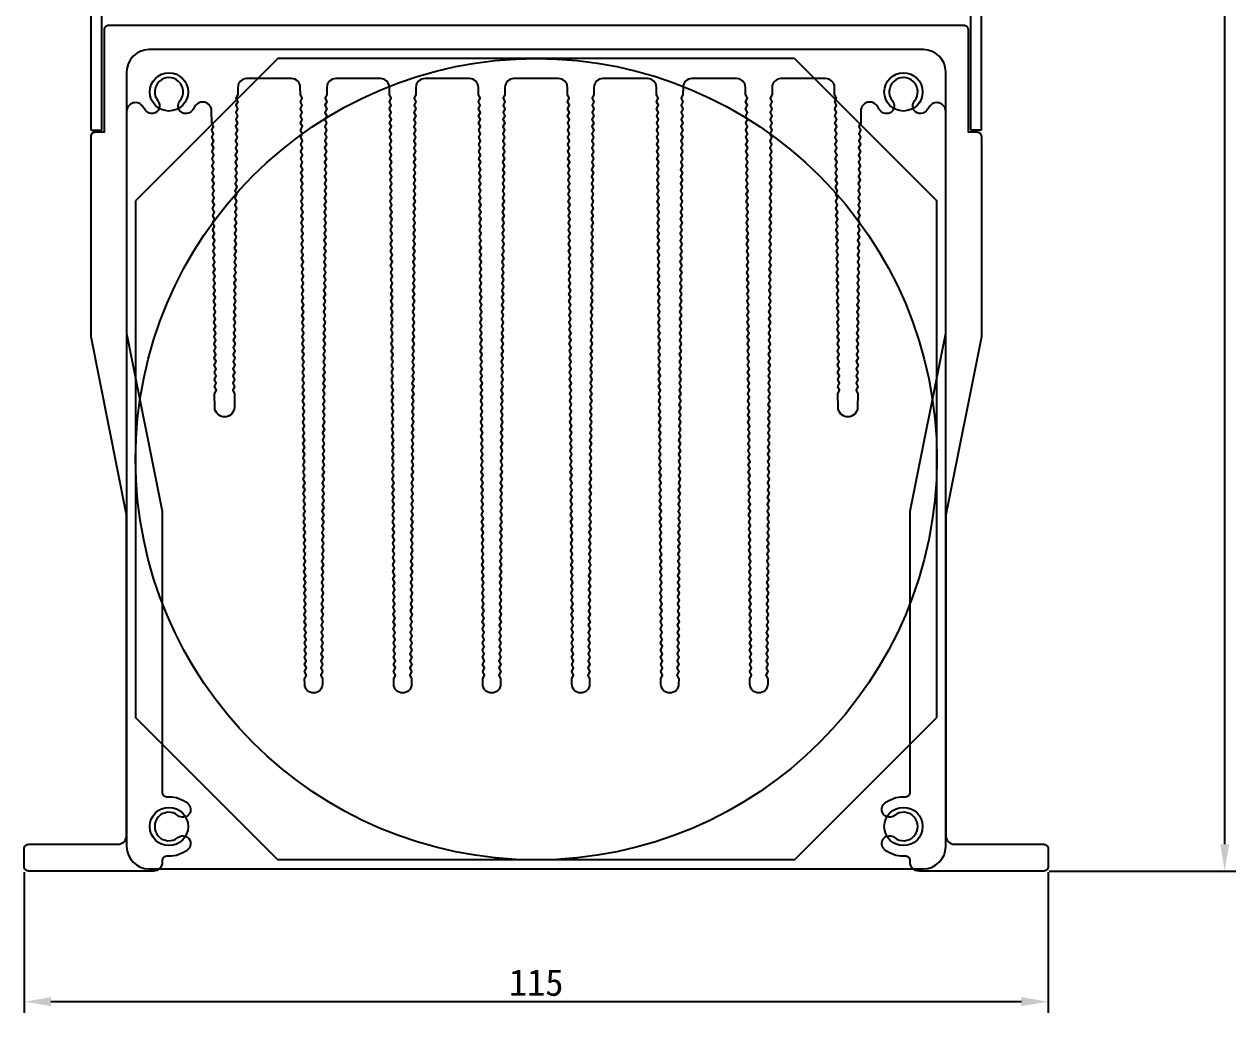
# Model space of a CAD drawing. Header units: millimetres. Extents: x 42 to 1285, y 51 to 922.
# Drawn here: x 227.8 to 363.8, y 212.3 to 323.3 of the extents above; entities that cross this region are included whole.
import ezdxf

# ---------------------------------------------------------------- set-up
doc = ezdxf.new("R2010")
doc.units = ezdxf.units.MM
doc.dimstyles.new('ISO-25', dxfattribs={"dimtxt": 3, "dimasz": 3, "dimexe": 1.25, "dimexo": 0.625, "dimtad": 1, "dimtxsty": 'Standard', "dimcen": 2.5, "dimclrd": 6, "dimclre": 6, "dimclrt": 1, "dimazin": 0, "dimtfac": 1, "dimtmove": 0, "dimatfit": 3, "dimfxl": 0, "dimarcsym": 0})

# ---------------------------------------------------------------- blocks, each defined once
blk = doc.blocks.new('*D0')
at = {"color": 6, "linetype": 'ByBlock', "lineweight": -2}
for p, q in [((227.77, 228.1), (227.77, 212.3)), ((342.77, 228.1), (342.77, 212.3)), ((230.77, 213.55), (339.77, 213.55))]:
    blk.add_line(p, q, dxfattribs=at)
at = {"color": 6, "linetype": 'ByBlock'}
for points in [[(230.77, 214.05), (230.77, 213.05), (227.77, 213.55)], [(339.77, 214.05), (339.77, 213.05), (342.77, 213.55)]]:
    blk.add_solid(points, dxfattribs=at)
at = {"layer": 'Defpoints', "color": 0, "linetype": 'ByBlock'}
for p in [(227.77, 228.72), (342.77, 228.72), (342.77, 213.55)]:
    blk.add_point(p, dxfattribs=at)
at = {"color": 1, "linetype": 'ByBlock', "insert": (285.27, 215.68), "char_height": 3, "attachment_point": 5}
blk.add_mtext('115', dxfattribs=at)
blk = doc.blocks.new('*D9')
at = {"color": 6, "linetype": 'ByBlock', "lineweight": -2}
for p, q in [((302.89, 443.22), (363.84, 443.22)), ((362.59, 440.22), (362.59, 231.22)), ((342.89, 228.22), (363.84, 228.22))]:
    blk.add_line(p, q, dxfattribs=at)
at = {"color": 6, "linetype": 'ByBlock'}
for points in [[(362.09, 440.22), (363.09, 440.22), (362.59, 443.22)], [(362.09, 231.22), (363.09, 231.22), (362.59, 228.22)]]:
    blk.add_solid(points, dxfattribs=at)
at = {"layer": 'Defpoints', "color": 0, "linetype": 'ByBlock'}
for p in [(302.27, 443.22), (342.27, 228.22), (362.59, 228.22)]:
    blk.add_point(p, dxfattribs=at)
at = {"color": 1, "linetype": 'ByBlock', "insert": (360.46, 335.72), "char_height": 3, "attachment_point": 5, "rotation": 90}
blk.add_mtext('215', dxfattribs=at)

msp = doc.modelspace()

# ---------------------------------------------------------------- linework, layer by layer
at = {"linetype": 'ByBlock'}
for p, q in [((236.467, 311.422), (236.467, 410.422)), ((334.067, 311.422), (334.067, 410.422)), ((235.267, 311.422), (235.267, 409.222)), ((335.267, 311.422), (335.267, 409.222)), ((328.767, 320.472), (241.767, 320.472)), ((256.267, 319.472), (240.267, 303.472)), ((314.267, 319.472), (256.267, 319.472)), ((314.267, 319.472), (330.267, 303.472)), ((239.267, 317.972), (239.267, 230.972)), ((331.267, 230.972), (331.267, 317.972)), ((235.267, 311.422), (236.467, 311.422)), ((335.267, 311.422), (334.067, 311.422)), ((240.267, 303.472), (240.267, 245.472)), ((330.267, 245.472), (330.267, 303.472)), ((256.267, 229.472), (240.267, 245.472)), ((314.267, 229.472), (330.267, 245.472)), ((314.267, 229.472), (256.267, 229.472)), ((241.767, 228.472), (328.767, 228.472))]:
    msp.add_line(p, q, dxfattribs=at)
msp.add_lwpolyline([(251.265, 289.426), (251.461, 289.024), (251.257, 288.626), (251.452, 288.224), (251.248, 287.826), (251.444, 287.424), (251.239, 287.026), (251.435, 286.624), (251.231, 286.226), (251.426, 285.824), (251.222, 285.426), (251.418, 285.024), (251.213, 284.626), (251.409, 284.224), (251.205, 283.826), (251.4, 283.424), (251.196, 283.026), (251.392, 282.624), (251.187, 282.226), (251.383, 281.824), (251.367, 280.31, -0.9892204), (249.167, 280.31), (249.15, 281.824), (249.346, 282.226), (249.142, 282.624), (249.337, 283.026), (249.133, 283.424), (249.329, 283.826), (249.124, 284.224), (249.32, 284.626), (249.116, 285.024), (249.311, 285.426), (249.107, 285.824), (249.303, 286.226), (249.098, 286.624), (249.294, 287.026), (249.09, 287.424), (249.285, 287.826), (249.081, 288.224), (249.277, 288.626), (249.072, 289.024), (249.268, 289.426), (249.064, 289.824), (249.259, 290.226), (249.055, 290.624), (249.251, 291.026), (249.046, 291.423), (249.242, 291.826), (249.038, 292.223), (249.233, 292.626), (249.029, 293.023), (249.225, 293.426), (249.02, 293.823), (249.216, 294.225), (249.012, 294.623), (249.207, 295.025), (249.003, 295.423), (249.199, 295.825), (248.994, 296.223), (249.19, 296.625), (248.986, 297.023), (249.181, 297.425), (248.977, 297.823), (249.173, 298.225), (248.968, 298.623), (249.164, 299.025), (248.96, 299.423), (249.155, 299.825), (248.951, 300.223), (249.147, 300.625), (248.942, 301.023), (249.138, 301.425), (248.934, 301.823), (249.129, 302.225), (248.925, 302.623), (249.121, 303.025), (248.916, 303.423), (249.112, 303.825), (248.908, 304.223), (249.103, 304.625), (248.899, 305.023), (249.095, 305.425), (248.89, 305.823), (249.086, 306.225), (248.882, 306.623), (249.077, 307.025), (248.873, 307.423), (249.069, 307.825), (248.864, 308.223), (249.06, 308.625), (248.856, 309.022), (249.051, 309.425), (248.847, 309.822), (249.043, 310.225), (248.838, 310.622), (249.034, 311.025), (248.83, 311.422), (249.025, 311.824), (248.821, 312.222), (248.806, 313.597, 0.767102), (246.935, 314.077, -0.0431573), (246.609, 313.6, -1), (245.255, 314.709, 2.1105705), (242.779, 314.709, -1), (241.424, 313.6, -0.038617), (241.129, 314.024, 0.7642099), (239.267, 313.518), (239.267, 288.618), (243.267, 268.618), (243.267, 237.072, 0.4142136), (243.767, 236.572), (244.017, 236.572, -0.1731627), (246.138, 235.815, -1), (245.03, 234.46, 2.1105705), (245.03, 231.984, -1), (246.138, 230.63, -0.1731627), (244.017, 229.872), (243.767, 229.872, 0.4142136), (243.267, 229.372), (243.267, 229.222, -0.4142136), (242.267, 228.222), (228.267, 228.222, -0.4142136), (227.767, 228.722), (227.767, 230.722, -0.4142136), (228.267, 231.222), (238.267, 231.222, 0.4142136), (239.267, 232.222), (239.267, 268.222), (235.267, 288.222), (235.267, 310.722, -0.4142136), (235.767, 311.222), (236.767, 311.222), (236.767, 322.722, -0.4142136), (237.267, 323.222), (285.267, 323.222), (333.267, 323.222, -0.4142136), (333.767, 322.722), (333.767, 311.222), (334.767, 311.222, -0.4142136), (335.267, 310.722), (335.267, 288.222), (331.267, 268.222), (331.267, 232.222, 0.4142136), (332.267, 231.222), (342.267, 231.222, -0.4142136), (342.767, 230.722), (342.767, 228.722, -0.4142136), (342.267, 228.222), (328.267, 228.222, -0.4142136), (327.267, 229.222), (327.267, 229.372, 0.4142136), (326.767, 229.872), (326.517, 229.872, -0.1731627), (324.395, 230.63, -1), (325.503, 231.984, 2.1105705), (325.503, 234.46, -1), (324.395, 235.815, -0.1731627), (326.517, 236.572), (326.767, 236.572, 0.4142136), (327.267, 237.072), (327.267, 268.618), (331.267, 288.618), (331.267, 313.518, 0.7642099), (329.405, 314.024, -0.038617), (329.109, 313.6, -1), (327.755, 314.709, 2.1105705), (325.279, 314.709, -1), (323.924, 313.6, -0.0431573), (323.598, 314.077, 0.767102), (321.727, 313.597), (321.713, 312.222), (321.508, 311.824), (321.704, 311.422), (321.5, 311.025), (321.695, 310.622), (321.491, 310.225), (321.687, 309.822), (321.482, 309.425), (321.678, 309.022), (321.474, 308.625), (321.669, 308.223), (321.465, 307.825), (321.661, 307.423), (321.456, 307.025), (321.652, 306.623), (321.448, 306.225), (321.643, 305.823), (321.439, 305.425), (321.634, 305.023), (321.43, 304.625), (321.626, 304.223), (321.422, 303.825), (321.617, 303.423), (321.413, 303.025), (321.608, 302.623), (321.404, 302.225), (321.6, 301.823), (321.395, 301.425), (321.591, 301.023), (321.387, 300.625), (321.582, 300.223), (321.378, 299.825), (321.574, 299.423), (321.369, 299.025), (321.565, 298.623), (321.361, 298.225), (321.556, 297.823), (321.352, 297.425), (321.548, 297.023), (321.343, 296.625), (321.539, 296.223), (321.335, 295.825), (321.53, 295.423), (321.326, 295.025), (321.522, 294.623), (321.317, 294.225), (321.513, 293.823), (321.309, 293.426), (321.504, 293.023), (321.3, 292.626), (321.496, 292.223), (321.291, 291.826), (321.487, 291.423), (321.283, 291.026), (321.478, 290.624), (321.274, 290.226), (321.47, 289.824), (321.265, 289.426), (321.461, 289.024), (321.257, 288.626), (321.452, 288.224), (321.248, 287.826), (321.444, 287.424), (321.239, 287.026), (321.435, 286.624), (321.231, 286.226), (321.426, 285.824), (321.222, 285.426), (321.418, 285.024), (321.213, 284.626), (321.409, 284.224), (321.205, 283.826), (321.4, 283.424), (321.196, 283.026), (321.392, 282.624), (321.187, 282.226), (321.383, 281.824), (321.367, 280.31, -0.9892204), (319.167, 280.31), (319.15, 281.824), (319.346, 282.226), (319.142, 282.624), (319.337, 283.026), (319.133, 283.424), (319.329, 283.826), (319.124, 284.224), (319.32, 284.626), (319.116, 285.024), (319.311, 285.426), (319.107, 285.824), (319.303, 286.226), (319.098, 286.624), (319.294, 287.026), (319.09, 287.424), (319.285, 287.826), (319.081, 288.224), (319.277, 288.626), (319.072, 289.024), (319.268, 289.426), (319.064, 289.824), (319.259, 290.226), (319.055, 290.624), (319.251, 291.026), (319.046, 291.423), (319.242, 291.826), (319.038, 292.223), (319.233, 292.626), (319.029, 293.023), (319.225, 293.426), (319.02, 293.823), (319.216, 294.225), (319.012, 294.623), (319.207, 295.025), (319.003, 295.423), (319.199, 295.825), (318.994, 296.223), (319.19, 296.625), (318.986, 297.023), (319.181, 297.425), (318.977, 297.823), (319.173, 298.225), (318.968, 298.623), (319.164, 299.025), (318.96, 299.423), (319.155, 299.825), (318.951, 300.223), (319.147, 300.625), (318.942, 301.023), (319.138, 301.425), (318.934, 301.823), (319.129, 302.225), (318.925, 302.623), (319.121, 303.025), (318.916, 303.423), (319.112, 303.825), (318.908, 304.223), (319.103, 304.625), (318.899, 305.023), (319.095, 305.425), (318.89, 305.823), (319.086, 306.225), (318.882, 306.623), (319.077, 307.025), (318.873, 307.423), (319.069, 307.825), (318.864, 308.223), (319.06, 308.625), (318.856, 309.022), (319.051, 309.425), (318.847, 309.822), (319.043, 310.225), (318.838, 310.622), (319.034, 311.025), (318.83, 311.422), (319.025, 311.824), (318.821, 312.222), (319.017, 312.624), (318.812, 313.022), (319.008, 313.424), (318.804, 313.822), (318.999, 314.224), (318.795, 314.622), (318.991, 315.024), (318.786, 315.422), (318.777, 316.233, 0.4110428), (317.778, 317.222), (312.759, 317.222, 0.4120617), (311.759, 316.229), (311.753, 315.422), (311.551, 315.024), (311.748, 314.622), (311.545, 314.224), (311.742, 313.822), (311.539, 313.424), (311.736, 313.022), (311.533, 312.624), (311.73, 312.222), (311.527, 311.824), (311.724, 311.422), (311.521, 311.024), (311.718, 310.622), (311.515, 310.224), (311.712, 309.822), (311.509, 309.424), (311.706, 309.022), (311.503, 308.624), (311.701, 308.222), (311.498, 307.824), (311.695, 307.422), (311.492, 307.024), (311.689, 306.622), (311.486, 306.224), (311.683, 305.822), (311.48, 305.424), (311.677, 305.022), (311.474, 304.624), (311.671, 304.222), (311.468, 303.824), (311.665, 303.422), (311.462, 303.024), (311.659, 302.622), (311.456, 302.224), (311.653, 301.822), (311.451, 301.424), (311.648, 301.022), (311.445, 300.624), (311.642, 300.222), (311.439, 299.824), (311.636, 299.423), (311.433, 299.024), (311.63, 298.623), (311.427, 298.224), (311.624, 297.823), (311.421, 297.424), (311.618, 297.023), (311.415, 296.624), (311.612, 296.223), (311.409, 295.824), (311.606, 295.423), (311.404, 295.024), (311.601, 294.623), (311.398, 294.224), (311.595, 293.823), (311.392, 293.424), (311.589, 293.023), (311.386, 292.624), (311.583, 292.223), (311.38, 291.824), (311.577, 291.423), (311.374, 291.024), (311.571, 290.623), (311.368, 290.224), (311.565, 289.823), (311.362, 289.424), (311.559, 289.023), (311.356, 288.624), (311.554, 288.223), (311.351, 287.824), (311.548, 287.423), (311.345, 287.024), (311.542, 286.623), (311.339, 286.224), (311.536, 285.823), (311.333, 285.424), (311.53, 285.023), (311.327, 284.624), (311.524, 284.223), (311.321, 283.824), (311.518, 283.423), (311.315, 283.024), (311.512, 282.623), (311.309, 282.224), (311.506, 281.823), (311.304, 281.424), (311.501, 281.023), (311.298, 280.624), (311.495, 280.223), (311.292, 279.825), (311.489, 279.423), (311.286, 279.025), (311.483, 278.623), (311.28, 278.225), (311.477, 277.823), (311.274, 277.425), (311.471, 277.023), (311.268, 276.625), (311.465, 276.223), (311.262, 275.825), (311.459, 275.423), (311.256, 275.025), (311.454, 274.623), (311.251, 274.225), (311.448, 273.823), (311.245, 273.425), (311.442, 273.023), (311.239, 272.625), (311.436, 272.223), (311.233, 271.825), (311.43, 271.423), (311.227, 271.025), (311.424, 270.623), (311.221, 270.225), (311.418, 269.823), (311.215, 269.425), (311.412, 269.023), (311.209, 268.625), (311.406, 268.223), (311.204, 267.825), (311.401, 267.423), (311.198, 267.025), (311.395, 266.623), (311.192, 266.225), (311.389, 265.823), (311.186, 265.425), (311.383, 265.023), (311.18, 264.625), (311.377, 264.223), (311.174, 263.825), (311.371, 263.423), (311.168, 263.025), (311.365, 262.624), (311.162, 262.225), (311.359, 261.824), (311.156, 261.425), (311.354, 261.024), (311.151, 260.625), (311.348, 260.224), (311.145, 259.825), (311.342, 259.424), (311.139, 259.025), (311.336, 258.624), (311.133, 258.225), (311.33, 257.824), (311.127, 257.425), (311.324, 257.024), (311.121, 256.625), (311.318, 256.224), (311.115, 255.825), (311.312, 255.424), (311.109, 255.025), (311.306, 254.624), (311.104, 254.225), (311.301, 253.824), (311.098, 253.425), (311.295, 253.024), (311.092, 252.625), (311.289, 252.224), (311.086, 251.825), (311.283, 251.424), (311.08, 251.025), (311.277, 250.624), (311.074, 250.225), (311.271, 249.824), (311.267, 249.215, -0.9926745), (309.267, 249.215), (309.262, 249.824), (309.459, 250.225), (309.256, 250.624), (309.453, 251.025), (309.251, 251.424), (309.448, 251.825), (309.245, 252.224), (309.442, 252.625), (309.239, 253.024), (309.436, 253.425), (309.233, 253.824), (309.43, 254.225), (309.227, 254.624), (309.424, 255.025), (309.221, 255.424), (309.418, 255.825), (309.215, 256.224), (309.412, 256.625), (309.209, 257.024), (309.406, 257.425), (309.203, 257.824), (309.401, 258.225), (309.198, 258.624), (309.395, 259.025), (309.192, 259.424), (309.389, 259.825), (309.186, 260.224), (309.383, 260.625), (309.18, 261.024), (309.377, 261.425), (309.174, 261.824), (309.371, 262.225), (309.168, 262.624), (309.365, 263.025), (309.162, 263.423), (309.359, 263.825), (309.156, 264.223), (309.353, 264.625), (309.151, 265.023), (309.348, 265.425), (309.145, 265.823), (309.342, 266.225), (309.139, 266.623), (309.336, 267.025), (309.133, 267.423), (309.33, 267.825), (309.127, 268.223), (309.324, 268.625), (309.121, 269.023), (309.318, 269.425), (309.115, 269.823), (309.312, 270.225), (309.109, 270.623), (309.306, 271.025), (309.103, 271.423), (309.301, 271.825), (309.098, 272.223), (309.295, 272.625), (309.092, 273.023), (309.289, 273.425), (309.086, 273.823), (309.283, 274.225), (309.08, 274.623), (309.277, 275.025), (309.074, 275.423), (309.271, 275.825), (309.068, 276.223), (309.265, 276.625), (309.062, 277.023), (309.259, 277.425), (309.056, 277.823), (309.253, 278.225), (309.051, 278.623), (309.248, 279.025), (309.045, 279.423), (309.242, 279.825), (309.039, 280.223), (309.236, 280.624), (309.033, 281.023), (309.23, 281.424), (309.027, 281.823), (309.224, 282.224), (309.021, 282.623), (309.218, 283.024), (309.015, 283.423), (309.212, 283.824), (309.009, 284.223), (309.206, 284.624), (309.003, 285.023), (309.201, 285.424), (308.998, 285.823), (309.195, 286.224), (308.992, 286.623), (309.189, 287.024), (308.986, 287.423), (309.183, 287.824), (308.98, 288.223), (309.177, 288.624), (308.974, 289.023), (309.171, 289.424), (308.968, 289.823), (309.165, 290.224), (308.962, 290.623), (309.159, 291.024), (308.956, 291.423), (309.153, 291.824), (308.951, 292.223), (309.148, 292.624), (308.945, 293.023), (309.142, 293.424), (308.939, 293.823), (309.136, 294.224), (308.933, 294.623), (309.13, 295.024), (308.927, 295.423), (309.124, 295.824), (308.921, 296.223), (309.118, 296.624), (308.915, 297.023), (309.112, 297.424), (308.909, 297.823), (309.106, 298.224), (308.903, 298.623), (309.101, 299.024), (308.898, 299.423), (309.095, 299.824), (308.892, 300.222), (309.089, 300.624), (308.886, 301.022), (309.083, 301.424), (308.88, 301.822), (309.077, 302.224), (308.874, 302.622), (309.071, 303.024), (308.868, 303.422), (309.065, 303.824), (308.862, 304.222), (309.059, 304.624), (308.856, 305.022), (309.053, 305.424), (308.851, 305.822), (309.048, 306.224), (308.845, 306.622), (309.042, 307.024), (308.839, 307.422), (309.036, 307.824), (308.833, 308.222), (309.03, 308.624), (308.827, 309.022), (309.024, 309.424), (308.821, 309.822), (309.018, 310.224), (308.815, 310.622), (309.012, 311.024), (308.809, 311.422), (309.006, 311.824), (308.803, 312.222), (309.001, 312.624), (308.798, 313.022), (308.995, 313.424), (308.792, 313.822), (308.989, 314.224), (308.786, 314.622), (308.983, 315.024), (308.78, 315.422), (308.774, 316.229, 0.4120617), (307.774, 317.222), (302.759, 317.222, 0.4120617), (301.759, 316.229), (301.753, 315.422), (301.551, 315.024), (301.748, 314.622), (301.545, 314.224), (301.742, 313.822), (301.539, 313.424), (301.736, 313.022), (301.533, 312.624), (301.73, 312.222), (301.527, 311.824), (301.724, 311.422), (301.521, 311.024), (301.718, 310.622), (301.515, 310.224), (301.712, 309.822), (301.509, 309.424), (301.706, 309.022), (301.503, 308.624), (301.701, 308.222), (301.498, 307.824), (301.695, 307.422), (301.492, 307.024), (301.689, 306.622), (301.486, 306.224), (301.683, 305.822), (301.48, 305.424), (301.677, 305.022), (301.474, 304.624), (301.671, 304.222), (301.468, 303.824), (301.665, 303.422), (301.462, 303.024), (301.659, 302.622), (301.456, 302.224), (301.653, 301.822), (301.451, 301.424), (301.648, 301.022), (301.445, 300.624), (301.642, 300.222), (301.439, 299.824), (301.636, 299.423), (301.433, 299.024), (301.63, 298.623), (301.427, 298.224), (301.624, 297.823), (301.421, 297.424), (301.618, 297.023), (301.415, 296.624), (301.612, 296.223), (301.409, 295.824), (301.606, 295.423), (301.404, 295.024), (301.601, 294.623), (301.398, 294.224), (301.595, 293.823), (301.392, 293.424), (301.589, 293.023), (301.386, 292.624), (301.583, 292.223), (301.38, 291.824), (301.577, 291.423), (301.374, 291.024), (301.571, 290.623), (301.368, 290.224), (301.565, 289.823), (301.362, 289.424), (301.559, 289.023), (301.356, 288.624), (301.554, 288.223), (301.351, 287.824), (301.548, 287.423), (301.345, 287.024), (301.542, 286.623), (301.339, 286.224), (301.536, 285.823), (301.333, 285.424), (301.53, 285.023), (301.327, 284.624), (301.524, 284.223), (301.321, 283.824), (301.518, 283.423), (301.315, 283.024), (301.512, 282.623), (301.309, 282.224), (301.506, 281.823), (301.304, 281.424), (301.501, 281.023), (301.298, 280.624), (301.495, 280.223), (301.292, 279.825), (301.489, 279.423), (301.286, 279.025), (301.483, 278.623), (301.28, 278.225), (301.477, 277.823), (301.274, 277.425), (301.471, 277.023), (301.268, 276.625), (301.465, 276.223), (301.262, 275.825), (301.459, 275.423), (301.256, 275.025), (301.454, 274.623), (301.251, 274.225), (301.448, 273.823), (301.245, 273.425), (301.442, 273.023), (301.239, 272.625), (301.436, 272.223), (301.233, 271.825), (301.43, 271.423), (301.227, 271.025), (301.424, 270.623), (301.221, 270.225), (301.418, 269.823), (301.215, 269.425), (301.412, 269.023), (301.209, 268.625), (301.406, 268.223), (301.204, 267.825), (301.401, 267.423), (301.198, 267.025), (301.395, 266.623), (301.192, 266.225), (301.389, 265.823), (301.186, 265.425), (301.383, 265.023), (301.18, 264.625), (301.377, 264.223), (301.174, 263.825), (301.371, 263.423), (301.168, 263.025), (301.365, 262.624), (301.162, 262.225), (301.359, 261.824), (301.156, 261.425), (301.354, 261.024), (301.151, 260.625), (301.348, 260.224), (301.145, 259.825), (301.342, 259.424), (301.139, 259.025), (301.336, 258.624), (301.133, 258.225), (301.33, 257.824), (301.127, 257.425), (301.324, 257.024), (301.121, 256.625), (301.318, 256.224), (301.115, 255.825), (301.312, 255.424), (301.109, 255.025), (301.306, 254.624), (301.104, 254.225), (301.301, 253.824), (301.098, 253.425), (301.295, 253.024), (301.092, 252.625), (301.289, 252.224), (301.086, 251.825), (301.283, 251.424), (301.08, 251.025), (301.277, 250.624), (301.074, 250.225), (301.271, 249.824), (301.267, 249.215, -0.9926745), (299.267, 249.215), (299.262, 249.824), (299.459, 250.225), (299.256, 250.624), (299.453, 251.025), (299.251, 251.424), (299.448, 251.825), (299.245, 252.224), (299.442, 252.625), (299.239, 253.024), (299.436, 253.425), (299.233, 253.824), (299.43, 254.225), (299.227, 254.624), (299.424, 255.025), (299.221, 255.424), (299.418, 255.825), (299.215, 256.224), (299.412, 256.625), (299.209, 257.024), (299.406, 257.425), (299.203, 257.824), (299.401, 258.225), (299.198, 258.624), (299.395, 259.025), (299.192, 259.424), (299.389, 259.825), (299.186, 260.224), (299.383, 260.625), (299.18, 261.024), (299.377, 261.425), (299.174, 261.824), (299.371, 262.225), (299.168, 262.624), (299.365, 263.025), (299.162, 263.423), (299.359, 263.825), (299.156, 264.223), (299.353, 264.625), (299.151, 265.023), (299.348, 265.425), (299.145, 265.823), (299.342, 266.225), (299.139, 266.623), (299.336, 267.025), (299.133, 267.423), (299.33, 267.825), (299.127, 268.223), (299.324, 268.625), (299.121, 269.023), (299.318, 269.425), (299.115, 269.823), (299.312, 270.225), (299.109, 270.623), (299.306, 271.025), (299.103, 271.423), (299.301, 271.825), (299.098, 272.223), (299.295, 272.625), (299.092, 273.023), (299.289, 273.425), (299.086, 273.823), (299.283, 274.225), (299.08, 274.623), (299.277, 275.025), (299.074, 275.423), (299.271, 275.825), (299.068, 276.223), (299.265, 276.625), (299.062, 277.023), (299.259, 277.425), (299.056, 277.823), (299.253, 278.225), (299.051, 278.623), (299.248, 279.025), (299.045, 279.423), (299.242, 279.825), (299.039, 280.223), (299.236, 280.624), (299.033, 281.023), (299.23, 281.424), (299.027, 281.823), (299.224, 282.224), (299.021, 282.623), (299.218, 283.024), (299.015, 283.423), (299.212, 283.824), (299.009, 284.223), (299.206, 284.624), (299.003, 285.023), (299.201, 285.424), (298.998, 285.823), (299.195, 286.224), (298.992, 286.623), (299.189, 287.024), (298.986, 287.423), (299.183, 287.824), (298.98, 288.223), (299.177, 288.624), (298.974, 289.023), (299.171, 289.424), (298.968, 289.823), (299.165, 290.224), (298.962, 290.623), (299.159, 291.024), (298.956, 291.423), (299.153, 291.824), (298.951, 292.223), (299.148, 292.624), (298.945, 293.023), (299.142, 293.424), (298.939, 293.823), (299.136, 294.224), (298.933, 294.623), (299.13, 295.024), (298.927, 295.423), (299.124, 295.824), (298.921, 296.223), (299.118, 296.624), (298.915, 297.023), (299.112, 297.424), (298.909, 297.823), (299.106, 298.224), (298.903, 298.623), (299.101, 299.024), (298.898, 299.423), (299.095, 299.824), (298.892, 300.222), (299.089, 300.624), (298.886, 301.022), (299.083, 301.424), (298.88, 301.822), (299.077, 302.224), (298.874, 302.622), (299.071, 303.024), (298.868, 303.422), (299.065, 303.824), (298.862, 304.222), (299.059, 304.624), (298.856, 305.022), (299.053, 305.424), (298.851, 305.822), (299.048, 306.224), (298.845, 306.622), (299.042, 307.024), (298.839, 307.422), (299.036, 307.824), (298.833, 308.222), (299.03, 308.624), (298.827, 309.022), (299.024, 309.424), (298.821, 309.822), (299.018, 310.224), (298.815, 310.622), (299.012, 311.024), (298.809, 311.422), (299.006, 311.824), (298.803, 312.222), (299.001, 312.624), (298.798, 313.022), (298.995, 313.424), (298.792, 313.822), (298.989, 314.224), (298.786, 314.622), (298.983, 315.024), (298.78, 315.422), (298.774, 316.229, 0.4120617), (297.774, 317.222), (292.759, 317.222, 0.4120617), (291.759, 316.229), (291.753, 315.422), (291.551, 315.024), (291.748, 314.622), (291.545, 314.224), (291.742, 313.822), (291.539, 313.424), (291.736, 313.022), (291.533, 312.624), (291.73, 312.222), (291.527, 311.824), (291.724, 311.422), (291.521, 311.024), (291.718, 310.622), (291.515, 310.224), (291.712, 309.822), (291.509, 309.424), (291.706, 309.022), (291.503, 308.624), (291.701, 308.222), (291.498, 307.824), (291.695, 307.422), (291.492, 307.024), (291.689, 306.622), (291.486, 306.224), (291.683, 305.822), (291.48, 305.424), (291.677, 305.022), (291.474, 304.624), (291.671, 304.222), (291.468, 303.824), (291.665, 303.422), (291.462, 303.024), (291.659, 302.622), (291.456, 302.224), (291.653, 301.822), (291.451, 301.424), (291.648, 301.022), (291.445, 300.624), (291.642, 300.222), (291.439, 299.824), (291.636, 299.423), (291.433, 299.024), (291.63, 298.623), (291.427, 298.224), (291.624, 297.823), (291.421, 297.424), (291.618, 297.023), (291.415, 296.624), (291.612, 296.223), (291.409, 295.824), (291.606, 295.423), (291.404, 295.024), (291.601, 294.623), (291.398, 294.224), (291.595, 293.823), (291.392, 293.424), (291.589, 293.023), (291.386, 292.624), (291.583, 292.223), (291.38, 291.824), (291.577, 291.423), (291.374, 291.024), (291.571, 290.623), (291.368, 290.224), (291.565, 289.823), (291.362, 289.424), (291.559, 289.023), (291.356, 288.624), (291.554, 288.223), (291.351, 287.824), (291.548, 287.423), (291.345, 287.024), (291.542, 286.623), (291.339, 286.224), (291.536, 285.823), (291.333, 285.424), (291.53, 285.023), (291.327, 284.624), (291.524, 284.223), (291.321, 283.824), (291.518, 283.423), (291.315, 283.024), (291.512, 282.623), (291.309, 282.224), (291.506, 281.823), (291.304, 281.424), (291.501, 281.023), (291.298, 280.624), (291.495, 280.223), (291.292, 279.825), (291.489, 279.423), (291.286, 279.025), (291.483, 278.623), (291.28, 278.225), (291.477, 277.823), (291.274, 277.425), (291.471, 277.023), (291.268, 276.625), (291.465, 276.223), (291.262, 275.825), (291.459, 275.423), (291.256, 275.025), (291.454, 274.623), (291.251, 274.225), (291.448, 273.823), (291.245, 273.425), (291.442, 273.023), (291.239, 272.625), (291.436, 272.223), (291.233, 271.825), (291.43, 271.423), (291.227, 271.025), (291.424, 270.623), (291.221, 270.225), (291.418, 269.823), (291.215, 269.425), (291.412, 269.023), (291.209, 268.625), (291.406, 268.223), (291.204, 267.825), (291.401, 267.423), (291.198, 267.025), (291.395, 266.623), (291.192, 266.225), (291.389, 265.823), (291.186, 265.425), (291.383, 265.023), (291.18, 264.625), (291.377, 264.223), (291.174, 263.825), (291.371, 263.423), (291.168, 263.025), (291.365, 262.624), (291.162, 262.225), (291.359, 261.824), (291.156, 261.425), (291.354, 261.024), (291.151, 260.625), (291.348, 260.224), (291.145, 259.825), (291.342, 259.424), (291.139, 259.025), (291.336, 258.624), (291.133, 258.225), (291.33, 257.824), (291.127, 257.425), (291.324, 257.024), (291.121, 256.625), (291.318, 256.224), (291.115, 255.825), (291.312, 255.424), (291.109, 255.025), (291.306, 254.624), (291.104, 254.225), (291.301, 253.824), (291.098, 253.425), (291.295, 253.024), (291.092, 252.625), (291.289, 252.224), (291.086, 251.825), (291.283, 251.424), (291.08, 251.025), (291.277, 250.624), (291.074, 250.225), (291.271, 249.824), (291.267, 249.215, -0.9926745), (289.267, 249.215), (289.262, 249.824), (289.459, 250.225), (289.256, 250.624), (289.453, 251.025), (289.251, 251.424), (289.448, 251.825), (289.245, 252.224), (289.442, 252.625), (289.239, 253.024), (289.436, 253.425), (289.233, 253.824), (289.43, 254.225), (289.227, 254.624), (289.424, 255.025), (289.221, 255.424), (289.418, 255.825), (289.215, 256.224), (289.412, 256.625), (289.209, 257.024), (289.406, 257.425), (289.203, 257.824), (289.401, 258.225), (289.198, 258.624), (289.395, 259.025), (289.192, 259.424), (289.389, 259.825), (289.186, 260.224), (289.383, 260.625), (289.18, 261.024), (289.377, 261.425), (289.174, 261.824), (289.371, 262.225), (289.168, 262.624), (289.365, 263.025), (289.162, 263.423), (289.359, 263.825), (289.156, 264.223), (289.353, 264.625), (289.151, 265.023), (289.348, 265.425), (289.145, 265.823), (289.342, 266.225), (289.139, 266.623), (289.336, 267.025), (289.133, 267.423), (289.33, 267.825), (289.127, 268.223), (289.324, 268.625), (289.121, 269.023), (289.318, 269.425), (289.115, 269.823), (289.312, 270.225), (289.109, 270.623), (289.306, 271.025), (289.103, 271.423), (289.301, 271.825), (289.098, 272.223), (289.295, 272.625), (289.092, 273.023), (289.289, 273.425), (289.086, 273.823), (289.283, 274.225), (289.08, 274.623), (289.277, 275.025), (289.074, 275.423), (289.271, 275.825), (289.068, 276.223), (289.265, 276.625), (289.062, 277.023), (289.259, 277.425), (289.056, 277.823), (289.253, 278.225), (289.051, 278.623), (289.248, 279.025), (289.045, 279.423), (289.242, 279.825), (289.039, 280.223), (289.236, 280.624), (289.033, 281.023), (289.23, 281.424), (289.027, 281.823), (289.224, 282.224), (289.021, 282.623), (289.218, 283.024), (289.015, 283.423), (289.212, 283.824), (289.009, 284.223), (289.206, 284.624), (289.003, 285.023), (289.201, 285.424), (288.998, 285.823), (289.195, 286.224), (288.992, 286.623), (289.189, 287.024), (288.986, 287.423), (289.183, 287.824), (288.98, 288.223), (289.177, 288.624), (288.974, 289.023), (289.171, 289.424), (288.968, 289.823), (289.165, 290.224), (288.962, 290.623), (289.159, 291.024), (288.956, 291.423), (289.153, 291.824), (288.951, 292.223), (289.148, 292.624), (288.945, 293.023), (289.142, 293.424), (288.939, 293.823), (289.136, 294.224), (288.933, 294.623), (289.13, 295.024), (288.927, 295.423), (289.124, 295.824), (288.921, 296.223), (289.118, 296.624), (288.915, 297.023), (289.112, 297.424), (288.909, 297.823), (289.106, 298.224), (288.903, 298.623), (289.101, 299.024), (288.898, 299.423), (289.095, 299.824), (288.892, 300.222), (289.089, 300.624), (288.886, 301.022), (289.083, 301.424), (288.88, 301.822), (289.077, 302.224), (288.874, 302.622), (289.071, 303.024), (288.868, 303.422), (289.065, 303.824), (288.862, 304.222), (289.059, 304.624), (288.856, 305.022), (289.053, 305.424), (288.851, 305.822), (289.048, 306.224), (288.845, 306.622), (289.042, 307.024), (288.839, 307.422), (289.036, 307.824), (288.833, 308.222), (289.03, 308.624), (288.827, 309.022), (289.024, 309.424), (288.821, 309.822), (289.018, 310.224), (288.815, 310.622), (289.012, 311.024), (288.809, 311.422), (289.006, 311.824), (288.803, 312.222), (289.001, 312.624), (288.798, 313.022), (288.995, 313.424), (288.792, 313.822), (288.989, 314.224), (288.786, 314.622), (288.983, 315.024), (288.78, 315.422), (288.774, 316.229, 0.4120617), (287.774, 317.222), (285.267, 317.222), (282.759, 317.222, 0.4120617), (281.759, 316.229), (281.753, 315.422), (281.551, 315.024), (281.748, 314.622), (281.545, 314.224), (281.742, 313.822), (281.539, 313.424), (281.736, 313.022), (281.533, 312.624), (281.73, 312.222), (281.527, 311.824), (281.724, 311.422), (281.521, 311.024), (281.718, 310.622), (281.515, 310.224), (281.712, 309.822), (281.509, 309.424), (281.706, 309.022), (281.503, 308.624), (281.701, 308.222), (281.498, 307.824), (281.695, 307.422), (281.492, 307.024), (281.689, 306.622), (281.486, 306.224), (281.683, 305.822), (281.48, 305.424), (281.677, 305.022), (281.474, 304.624), (281.671, 304.222), (281.468, 303.824), (281.665, 303.422), (281.462, 303.024), (281.659, 302.622), (281.456, 302.224), (281.653, 301.822), (281.451, 301.424), (281.648, 301.022), (281.445, 300.624), (281.642, 300.222), (281.439, 299.824), (281.636, 299.423), (281.433, 299.024), (281.63, 298.623), (281.427, 298.224), (281.624, 297.823), (281.421, 297.424), (281.618, 297.023), (281.415, 296.624), (281.612, 296.223), (281.409, 295.824), (281.606, 295.423), (281.404, 295.024), (281.601, 294.623), (281.398, 294.224), (281.595, 293.823), (281.392, 293.424), (281.589, 293.023), (281.386, 292.624), (281.583, 292.223), (281.38, 291.824), (281.577, 291.423), (281.374, 291.024), (281.571, 290.623), (281.368, 290.224), (281.565, 289.823), (281.362, 289.424), (281.559, 289.023), (281.356, 288.624), (281.554, 288.223), (281.351, 287.824), (281.548, 287.423), (281.345, 287.024), (281.542, 286.623), (281.339, 286.224), (281.536, 285.823), (281.333, 285.424), (281.53, 285.023), (281.327, 284.624), (281.524, 284.223), (281.321, 283.824), (281.518, 283.423), (281.315, 283.024), (281.512, 282.623), (281.309, 282.224), (281.506, 281.823), (281.304, 281.424), (281.501, 281.023), (281.298, 280.624), (281.495, 280.223), (281.292, 279.825), (281.489, 279.423), (281.286, 279.025), (281.483, 278.623), (281.28, 278.225), (281.477, 277.823), (281.274, 277.425), (281.471, 277.023), (281.268, 276.625), (281.465, 276.223), (281.262, 275.825), (281.459, 275.423), (281.256, 275.025), (281.454, 274.623), (281.251, 274.225), (281.448, 273.823), (281.245, 273.425), (281.442, 273.023), (281.239, 272.625), (281.436, 272.223), (281.233, 271.825), (281.43, 271.423), (281.227, 271.025), (281.424, 270.623), (281.221, 270.225), (281.418, 269.823), (281.215, 269.425), (281.412, 269.023), (281.209, 268.625), (281.406, 268.223), (281.204, 267.825), (281.401, 267.423), (281.198, 267.025), (281.395, 266.623), (281.192, 266.225), (281.389, 265.823), (281.186, 265.425), (281.383, 265.023), (281.18, 264.625), (281.377, 264.223), (281.174, 263.825), (281.371, 263.423), (281.168, 263.025), (281.365, 262.624), (281.162, 262.225), (281.359, 261.824), (281.156, 261.425), (281.354, 261.024), (281.151, 260.625), (281.348, 260.224), (281.145, 259.825), (281.342, 259.424), (281.139, 259.025), (281.336, 258.624), (281.133, 258.225), (281.33, 257.824), (281.127, 257.425), (281.324, 257.024), (281.121, 256.625), (281.318, 256.224), (281.115, 255.825), (281.312, 255.424), (281.109, 255.025), (281.306, 254.624), (281.104, 254.225), (281.301, 253.824), (281.098, 253.425), (281.295, 253.024), (281.092, 252.625), (281.289, 252.224), (281.086, 251.825), (281.283, 251.424), (281.08, 251.025), (281.277, 250.624), (281.074, 250.225), (281.271, 249.824), (281.267, 249.215, -0.9926745), (279.267, 249.215), (279.262, 249.824), (279.459, 250.225), (279.256, 250.624), (279.453, 251.025), (279.251, 251.424), (279.448, 251.825), (279.245, 252.224), (279.442, 252.625), (279.239, 253.024), (279.436, 253.425), (279.233, 253.824), (279.43, 254.225), (279.227, 254.624), (279.424, 255.025), (279.221, 255.424), (279.418, 255.825), (279.215, 256.224), (279.412, 256.625), (279.209, 257.024), (279.406, 257.425), (279.203, 257.824), (279.401, 258.225), (279.198, 258.624), (279.395, 259.025), (279.192, 259.424), (279.389, 259.825), (279.186, 260.224), (279.383, 260.625), (279.18, 261.024), (279.377, 261.425), (279.174, 261.824), (279.371, 262.225), (279.168, 262.624), (279.365, 263.025), (279.162, 263.423), (279.359, 263.825), (279.156, 264.223), (279.353, 264.625), (279.151, 265.023), (279.348, 265.425), (279.145, 265.823), (279.342, 266.225), (279.139, 266.623), (279.336, 267.025), (279.133, 267.423), (279.33, 267.825), (279.127, 268.223), (279.324, 268.625), (279.121, 269.023), (279.318, 269.425), (279.115, 269.823), (279.312, 270.225), (279.109, 270.623), (279.306, 271.025), (279.103, 271.423), (279.301, 271.825), (279.098, 272.223), (279.295, 272.625), (279.092, 273.023), (279.289, 273.425), (279.086, 273.823), (279.283, 274.225), (279.08, 274.623), (279.277, 275.025), (279.074, 275.423), (279.271, 275.825), (279.068, 276.223), (279.265, 276.625), (279.062, 277.023), (279.259, 277.425), (279.056, 277.823), (279.253, 278.225), (279.051, 278.623), (279.248, 279.025), (279.045, 279.423), (279.242, 279.825), (279.039, 280.223), (279.236, 280.624), (279.033, 281.023), (279.23, 281.424), (279.027, 281.823), (279.224, 282.224), (279.021, 282.623), (279.218, 283.024), (279.015, 283.423), (279.212, 283.824), (279.009, 284.223), (279.206, 284.624), (279.003, 285.023), (279.201, 285.424), (278.998, 285.823), (279.195, 286.224), (278.992, 286.623), (279.189, 287.024), (278.986, 287.423), (279.183, 287.824), (278.98, 288.223), (279.177, 288.624), (278.974, 289.023), (279.171, 289.424), (278.968, 289.823), (279.165, 290.224), (278.962, 290.623), (279.159, 291.024), (278.956, 291.423), (279.153, 291.824), (278.951, 292.223), (279.148, 292.624), (278.945, 293.023), (279.142, 293.424), (278.939, 293.823), (279.136, 294.224), (278.933, 294.623), (279.13, 295.024), (278.927, 295.423), (279.124, 295.824), (278.921, 296.223), (279.118, 296.624), (278.915, 297.023), (279.112, 297.424), (278.909, 297.823), (279.106, 298.224), (278.903, 298.623), (279.101, 299.024), (278.898, 299.423), (279.095, 299.824), (278.892, 300.222), (279.089, 300.624), (278.886, 301.022), (279.083, 301.424), (278.88, 301.822), (279.077, 302.224), (278.874, 302.622), (279.071, 303.024), (278.868, 303.422), (279.065, 303.824), (278.862, 304.222), (279.059, 304.624), (278.856, 305.022), (279.053, 305.424), (278.851, 305.822), (279.048, 306.224), (278.845, 306.622), (279.042, 307.024), (278.839, 307.422), (279.036, 307.824), (278.833, 308.222), (279.03, 308.624), (278.827, 309.022), (279.024, 309.424), (278.821, 309.822), (279.018, 310.224), (278.815, 310.622), (279.012, 311.024), (278.809, 311.422), (279.006, 311.824), (278.803, 312.222), (279.001, 312.624), (278.798, 313.022), (278.995, 313.424), (278.792, 313.822), (278.989, 314.224), (278.786, 314.622), (278.983, 315.024), (278.78, 315.422), (278.774, 316.229, 0.4120617), (277.774, 317.222), (272.759, 317.222, 0.4120617), (271.759, 316.229), (271.753, 315.422), (271.551, 315.024), (271.748, 314.622), (271.545, 314.224), (271.742, 313.822), (271.539, 313.424), (271.736, 313.022), (271.533, 312.624), (271.73, 312.222), (271.527, 311.824), (271.724, 311.422), (271.521, 311.024), (271.718, 310.622), (271.515, 310.224), (271.712, 309.822), (271.509, 309.424), (271.706, 309.022), (271.503, 308.624), (271.701, 308.222), (271.498, 307.824), (271.695, 307.422), (271.492, 307.024), (271.689, 306.622), (271.486, 306.224), (271.683, 305.822), (271.48, 305.424), (271.677, 305.022), (271.474, 304.624), (271.671, 304.222), (271.468, 303.824), (271.665, 303.422), (271.462, 303.024), (271.659, 302.622), (271.456, 302.224), (271.653, 301.822), (271.451, 301.424), (271.648, 301.022), (271.445, 300.624), (271.642, 300.222), (271.439, 299.824), (271.636, 299.423), (271.433, 299.024), (271.63, 298.623), (271.427, 298.224), (271.624, 297.823), (271.421, 297.424), (271.618, 297.023), (271.415, 296.624), (271.612, 296.223), (271.409, 295.824), (271.606, 295.423), (271.404, 295.024), (271.601, 294.623), (271.398, 294.224), (271.595, 293.823), (271.392, 293.424), (271.589, 293.023), (271.386, 292.624), (271.583, 292.223), (271.38, 291.824), (271.577, 291.423), (271.374, 291.024), (271.571, 290.623), (271.368, 290.224), (271.565, 289.823), (271.362, 289.424), (271.559, 289.023), (271.356, 288.624), (271.554, 288.223), (271.351, 287.824), (271.548, 287.423), (271.345, 287.024), (271.542, 286.623), (271.339, 286.224), (271.536, 285.823), (271.333, 285.424), (271.53, 285.023), (271.327, 284.624), (271.524, 284.223), (271.321, 283.824), (271.518, 283.423), (271.315, 283.024), (271.512, 282.623), (271.309, 282.224), (271.506, 281.823), (271.304, 281.424), (271.501, 281.023), (271.298, 280.624), (271.495, 280.223), (271.292, 279.825), (271.489, 279.423), (271.286, 279.025), (271.483, 278.623), (271.28, 278.225), (271.477, 277.823), (271.274, 277.425), (271.471, 277.023), (271.268, 276.625), (271.465, 276.223), (271.262, 275.825), (271.459, 275.423), (271.256, 275.025), (271.454, 274.623), (271.251, 274.225), (271.448, 273.823), (271.245, 273.425), (271.442, 273.023), (271.239, 272.625), (271.436, 272.223), (271.233, 271.825), (271.43, 271.423), (271.227, 271.025), (271.424, 270.623), (271.221, 270.225), (271.418, 269.823), (271.215, 269.425), (271.412, 269.023), (271.209, 268.625), (271.406, 268.223), (271.204, 267.825), (271.401, 267.423), (271.198, 267.025), (271.395, 266.623), (271.192, 266.225), (271.389, 265.823), (271.186, 265.425), (271.383, 265.023), (271.18, 264.625), (271.377, 264.223), (271.174, 263.825), (271.371, 263.423), (271.168, 263.025), (271.365, 262.624), (271.162, 262.225), (271.359, 261.824), (271.156, 261.425), (271.354, 261.024), (271.151, 260.625), (271.348, 260.224), (271.145, 259.825), (271.342, 259.424), (271.139, 259.025), (271.336, 258.624), (271.133, 258.225), (271.33, 257.824), (271.127, 257.425), (271.324, 257.024), (271.121, 256.625), (271.318, 256.224), (271.115, 255.825), (271.312, 255.424), (271.109, 255.025), (271.306, 254.624), (271.104, 254.225), (271.301, 253.824), (271.098, 253.425), (271.295, 253.024), (271.092, 252.625), (271.289, 252.224), (271.086, 251.825), (271.283, 251.424), (271.08, 251.025), (271.277, 250.624), (271.074, 250.225), (271.271, 249.824), (271.267, 249.215, -0.9926745), (269.267, 249.215), (269.262, 249.824), (269.459, 250.225), (269.256, 250.624), (269.453, 251.025), (269.251, 251.424), (269.448, 251.825), (269.245, 252.224), (269.442, 252.625), (269.239, 253.024), (269.436, 253.425), (269.233, 253.824), (269.43, 254.225), (269.227, 254.624), (269.424, 255.025), (269.221, 255.424), (269.418, 255.825), (269.215, 256.224), (269.412, 256.625), (269.209, 257.024), (269.406, 257.425), (269.203, 257.824), (269.401, 258.225), (269.198, 258.624), (269.395, 259.025), (269.192, 259.424), (269.389, 259.825), (269.186, 260.224), (269.383, 260.625), (269.18, 261.024), (269.377, 261.425), (269.174, 261.824), (269.371, 262.225), (269.168, 262.624), (269.365, 263.025), (269.162, 263.423), (269.359, 263.825), (269.156, 264.223), (269.353, 264.625), (269.151, 265.023), (269.348, 265.425), (269.145, 265.823), (269.342, 266.225), (269.139, 266.623), (269.336, 267.025), (269.133, 267.423), (269.33, 267.825), (269.127, 268.223), (269.324, 268.625), (269.121, 269.023), (269.318, 269.425), (269.115, 269.823), (269.312, 270.225), (269.109, 270.623), (269.306, 271.025), (269.103, 271.423), (269.301, 271.825), (269.098, 272.223), (269.295, 272.625), (269.092, 273.023), (269.289, 273.425), (269.086, 273.823), (269.283, 274.225), (269.08, 274.623), (269.277, 275.025), (269.074, 275.423), (269.271, 275.825), (269.068, 276.223), (269.265, 276.625), (269.062, 277.023), (269.259, 277.425), (269.056, 277.823), (269.253, 278.225), (269.051, 278.623), (269.248, 279.025), (269.045, 279.423), (269.242, 279.825), (269.039, 280.223), (269.236, 280.624), (269.033, 281.023), (269.23, 281.424), (269.027, 281.823), (269.224, 282.224), (269.021, 282.623), (269.218, 283.024), (269.015, 283.423), (269.212, 283.824), (269.009, 284.223), (269.206, 284.624), (269.003, 285.023), (269.201, 285.424), (268.998, 285.823), (269.195, 286.224), (268.992, 286.623), (269.189, 287.024), (268.986, 287.423), (269.183, 287.824), (268.98, 288.223), (269.177, 288.624), (268.974, 289.023), (269.171, 289.424), (268.968, 289.823), (269.165, 290.224), (268.962, 290.623), (269.159, 291.024), (268.956, 291.423), (269.153, 291.824), (268.951, 292.223), (269.148, 292.624), (268.945, 293.023), (269.142, 293.424), (268.939, 293.823), (269.136, 294.224), (268.933, 294.623), (269.13, 295.024), (268.927, 295.423), (269.124, 295.824), (268.921, 296.223), (269.118, 296.624), (268.915, 297.023), (269.112, 297.424), (268.909, 297.823), (269.106, 298.224), (268.903, 298.623), (269.101, 299.024), (268.898, 299.423), (269.095, 299.824), (268.892, 300.222), (269.089, 300.624), (268.886, 301.022), (269.083, 301.424), (268.88, 301.822), (269.077, 302.224), (268.874, 302.622), (269.071, 303.024), (268.868, 303.422), (269.065, 303.824), (268.862, 304.222), (269.059, 304.624), (268.856, 305.022), (269.053, 305.424), (268.851, 305.822), (269.048, 306.224), (268.845, 306.622), (269.042, 307.024), (268.839, 307.422), (269.036, 307.824), (268.833, 308.222), (269.03, 308.624), (268.827, 309.022), (269.024, 309.424), (268.821, 309.822), (269.018, 310.224), (268.815, 310.622), (269.012, 311.024), (268.809, 311.422), (269.006, 311.824), (268.803, 312.222), (269.001, 312.624), (268.798, 313.022), (268.995, 313.424), (268.792, 313.822), (268.989, 314.224), (268.786, 314.622), (268.983, 315.024), (268.78, 315.422), (268.774, 316.229, 0.4120617), (267.774, 317.222), (262.759, 317.222, 0.4120617), (261.759, 316.229), (261.753, 315.422), (261.551, 315.024), (261.748, 314.622), (261.545, 314.224), (261.742, 313.822), (261.539, 313.424), (261.736, 313.022), (261.533, 312.624), (261.73, 312.222), (261.527, 311.824), (261.724, 311.422), (261.521, 311.024), (261.718, 310.622), (261.515, 310.224), (261.712, 309.822), (261.509, 309.424), (261.706, 309.022), (261.503, 308.624), (261.701, 308.222), (261.498, 307.824), (261.695, 307.422), (261.492, 307.024), (261.689, 306.622), (261.486, 306.224), (261.683, 305.822), (261.48, 305.424), (261.677, 305.022), (261.474, 304.624), (261.671, 304.222), (261.468, 303.824), (261.665, 303.422), (261.462, 303.024), (261.659, 302.622), (261.456, 302.224), (261.653, 301.822), (261.451, 301.424), (261.648, 301.022), (261.445, 300.624), (261.642, 300.222), (261.439, 299.824), (261.636, 299.423), (261.433, 299.024), (261.63, 298.623), (261.427, 298.224), (261.624, 297.823), (261.421, 297.424), (261.618, 297.023), (261.415, 296.624), (261.612, 296.223), (261.409, 295.824), (261.606, 295.423), (261.404, 295.024), (261.601, 294.623), (261.398, 294.224), (261.595, 293.823), (261.392, 293.424), (261.589, 293.023), (261.386, 292.624), (261.583, 292.223), (261.38, 291.824), (261.577, 291.423), (261.374, 291.024), (261.571, 290.623), (261.368, 290.224), (261.565, 289.823), (261.362, 289.424), (261.559, 289.023), (261.356, 288.624), (261.554, 288.223), (261.351, 287.824), (261.548, 287.423), (261.345, 287.024), (261.542, 286.623), (261.339, 286.224), (261.536, 285.823), (261.333, 285.424), (261.53, 285.023), (261.327, 284.624), (261.524, 284.223), (261.321, 283.824), (261.518, 283.423), (261.315, 283.024), (261.512, 282.623), (261.309, 282.224), (261.506, 281.823), (261.304, 281.424), (261.501, 281.023), (261.298, 280.624), (261.495, 280.223), (261.292, 279.825), (261.489, 279.423), (261.286, 279.025), (261.483, 278.623), (261.28, 278.225), (261.477, 277.823), (261.274, 277.425), (261.471, 277.023), (261.268, 276.625), (261.465, 276.223), (261.262, 275.825), (261.459, 275.423), (261.256, 275.025), (261.454, 274.623), (261.251, 274.225), (261.448, 273.823), (261.245, 273.425), (261.442, 273.023), (261.239, 272.625), (261.436, 272.223), (261.233, 271.825), (261.43, 271.423), (261.227, 271.025), (261.424, 270.623), (261.221, 270.225), (261.418, 269.823), (261.215, 269.425), (261.412, 269.023), (261.209, 268.625), (261.406, 268.223), (261.204, 267.825), (261.401, 267.423), (261.198, 267.025), (261.395, 266.623), (261.192, 266.225), (261.389, 265.823), (261.186, 265.425), (261.383, 265.023), (261.18, 264.625), (261.377, 264.223), (261.174, 263.825), (261.371, 263.423), (261.168, 263.025), (261.365, 262.624), (261.162, 262.225), (261.359, 261.824), (261.156, 261.425), (261.354, 261.024), (261.151, 260.625), (261.348, 260.224), (261.145, 259.825), (261.342, 259.424), (261.139, 259.025), (261.336, 258.624), (261.133, 258.225), (261.33, 257.824), (261.127, 257.425), (261.324, 257.024), (261.121, 256.625), (261.318, 256.224), (261.115, 255.825), (261.312, 255.424), (261.109, 255.025), (261.306, 254.624), (261.104, 254.225), (261.301, 253.824), (261.098, 253.425), (261.295, 253.024), (261.092, 252.625), (261.289, 252.224), (261.086, 251.825), (261.283, 251.424), (261.08, 251.025), (261.277, 250.624), (261.074, 250.225), (261.271, 249.824), (261.267, 249.215, -0.9926745), (259.267, 249.215), (259.262, 249.824), (259.459, 250.225), (259.256, 250.624), (259.453, 251.025), (259.251, 251.424), (259.448, 251.825), (259.245, 252.224), (259.442, 252.625), (259.239, 253.024), (259.436, 253.425), (259.233, 253.824), (259.43, 254.225), (259.227, 254.624), (259.424, 255.025), (259.221, 255.424), (259.418, 255.825), (259.215, 256.224), (259.412, 256.625), (259.209, 257.024), (259.406, 257.425), (259.203, 257.824), (259.401, 258.225), (259.198, 258.624), (259.395, 259.025), (259.192, 259.424), (259.389, 259.825), (259.186, 260.224), (259.383, 260.625), (259.18, 261.024), (259.377, 261.425), (259.174, 261.824), (259.371, 262.225), (259.168, 262.624), (259.365, 263.025), (259.162, 263.423), (259.359, 263.825), (259.156, 264.223), (259.353, 264.625), (259.151, 265.023), (259.348, 265.425), (259.145, 265.823), (259.342, 266.225), (259.139, 266.623), (259.336, 267.025), (259.133, 267.423), (259.33, 267.825), (259.127, 268.223), (259.324, 268.625), (259.121, 269.023), (259.318, 269.425), (259.115, 269.823), (259.312, 270.225), (259.109, 270.623), (259.306, 271.025), (259.103, 271.423), (259.301, 271.825), (259.098, 272.223), (259.295, 272.625), (259.092, 273.023), (259.289, 273.425), (259.086, 273.823), (259.283, 274.225), (259.08, 274.623), (259.277, 275.025), (259.074, 275.423), (259.271, 275.825), (259.068, 276.223), (259.265, 276.625), (259.062, 277.023), (259.259, 277.425), (259.056, 277.823), (259.253, 278.225), (259.051, 278.623), (259.248, 279.025), (259.045, 279.423), (259.242, 279.825), (259.039, 280.223), (259.236, 280.624), (259.033, 281.023), (259.23, 281.424), (259.027, 281.823), (259.224, 282.224), (259.021, 282.623), (259.218, 283.024), (259.015, 283.423), (259.212, 283.824), (259.009, 284.223), (259.206, 284.624), (259.003, 285.023), (259.201, 285.424), (258.998, 285.823), (259.195, 286.224), (258.992, 286.623), (259.189, 287.024), (258.986, 287.423), (259.183, 287.824), (258.98, 288.223), (259.177, 288.624), (258.974, 289.023), (259.171, 289.424), (258.968, 289.823), (259.165, 290.224), (258.962, 290.623), (259.159, 291.024), (258.956, 291.423), (259.153, 291.824), (258.951, 292.223), (259.148, 292.624), (258.945, 293.023), (259.142, 293.424), (258.939, 293.823), (259.136, 294.224), (258.933, 294.623), (259.13, 295.024), (258.927, 295.423), (259.124, 295.824), (258.921, 296.223), (259.118, 296.624), (258.915, 297.023), (259.112, 297.424), (258.909, 297.823), (259.106, 298.224), (258.903, 298.623), (259.101, 299.024), (258.898, 299.423), (259.095, 299.824), (258.892, 300.222), (259.089, 300.624), (258.886, 301.022), (259.083, 301.424), (258.88, 301.822), (259.077, 302.224), (258.874, 302.622), (259.071, 303.024), (258.868, 303.422), (259.065, 303.824), (258.862, 304.222), (259.059, 304.624), (258.856, 305.022), (259.053, 305.424), (258.851, 305.822), (259.048, 306.224), (258.845, 306.622), (259.042, 307.024), (258.839, 307.422), (259.036, 307.824), (258.833, 308.222), (259.03, 308.624), (258.827, 309.022), (259.024, 309.424), (258.821, 309.822), (259.018, 310.224), (258.815, 310.622), (259.012, 311.024), (258.809, 311.422), (259.006, 311.824), (258.803, 312.222), (259.001, 312.624), (258.798, 313.022), (258.995, 313.424), (258.792, 313.822), (258.989, 314.224), (258.786, 314.622), (258.983, 315.024), (258.78, 315.422), (258.774, 316.229, 0.4120617), (257.774, 317.222), (252.756, 317.222, 0.4110428), (251.756, 316.233), (251.747, 315.422), (251.543, 315.024), (251.739, 314.622), (251.534, 314.224), (251.73, 313.822), (251.526, 313.424), (251.721, 313.022), (251.517, 312.624), (251.713, 312.222), (251.508, 311.824), (251.704, 311.422), (251.5, 311.025), (251.695, 310.622), (251.491, 310.225), (251.687, 309.822), (251.482, 309.425), (251.678, 309.022), (251.474, 308.625), (251.669, 308.223), (251.465, 307.825), (251.661, 307.423), (251.456, 307.025), (251.652, 306.623), (251.448, 306.225), (251.643, 305.823), (251.439, 305.425), (251.634, 305.023), (251.43, 304.625), (251.626, 304.223), (251.422, 303.825), (251.617, 303.423), (251.413, 303.025), (251.608, 302.623), (251.404, 302.225), (251.6, 301.823), (251.395, 301.425), (251.591, 301.023), (251.387, 300.625), (251.582, 300.223), (251.378, 299.825), (251.574, 299.423), (251.369, 299.025), (251.565, 298.623), (251.361, 298.225), (251.556, 297.823), (251.352, 297.425), (251.548, 297.023), (251.343, 296.625), (251.539, 296.223), (251.335, 295.825), (251.53, 295.423), (251.326, 295.025), (251.522, 294.623), (251.317, 294.225), (251.513, 293.823), (251.309, 293.426), (251.504, 293.023), (251.3, 292.626), (251.496, 292.223), (251.291, 291.826), (251.487, 291.423), (251.283, 291.026), (251.478, 290.624), (251.274, 290.226), (251.47, 289.824)], format="xyb", close=True, dxfattribs=at)
msp.add_circle((285.267, 274.472), 45, dxfattribs=at)
at = {"linetype": 'ByBlock', "ltscale": 10}
for centre in [(244.017, 315.722), (326.517, 315.722), (244.017, 233.222), (326.517, 233.222)]:
    msp.add_circle(centre, 2.15, dxfattribs=at)
at = {"linetype": 'ByBlock'}
for centre, start, end in [((241.767, 317.972), 90, 180), ((328.767, 317.972), 0, 90), ((241.767, 230.972), 180, 270), ((328.767, 230.972), 270, 0)]:
    msp.add_arc(centre, 2.5, start, end, dxfattribs=at)

# ---------------------------------------------------------------- dimensions: what is measured, and where the dimension line sits
dim = msp.add_linear_dim(base=(362.588, 228.222), p1=(302.267, 443.222), p2=(342.267, 228.222), angle=90, dimstyle='ISO-25', dxfattribs=at)
dim.commit()
dim.dimension.update_dxf_attribs({"geometry": '*D9', "text_midpoint": (360.463, 335.722)})
dim = msp.add_linear_dim(base=(342.767, 213.552), p1=(227.767, 228.722), p2=(342.767, 228.722), dimstyle='ISO-25', dxfattribs=at)
dim.commit()
dim.dimension.update_dxf_attribs({"geometry": '*D0', "text_midpoint": (285.267, 215.677)})

doc.saveas('drawing.dxf')
